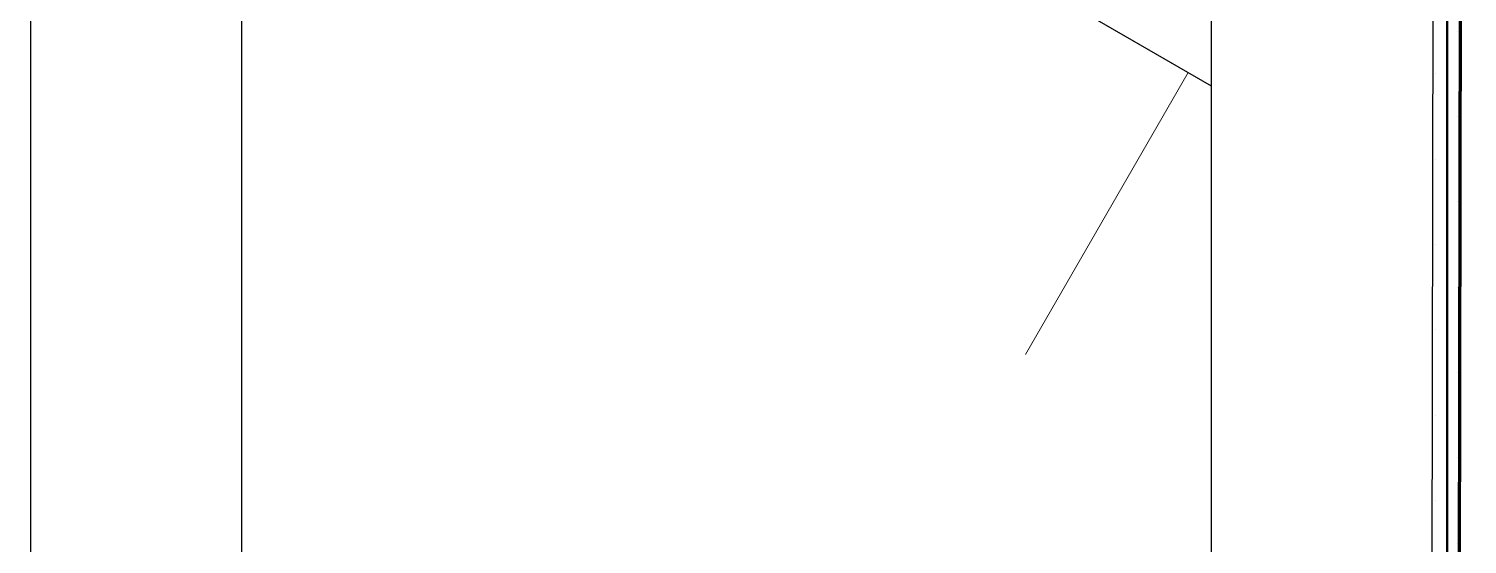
# Model space of a CAD drawing. Header units: inches. Extents: x -17.6 to 82.3, y -15.1 to 23.2.
# Drawn here: x 54.884 to 55.513, y 1.237 to 1.463 of the extents above; entities that cross this region are included whole.
import ezdxf

# ---------------------------------------------------------------- set-up
doc = ezdxf.new("R2010")
doc.units = ezdxf.units.IN
doc.header["$MEASUREMENT"] = 0
for name, color, linetype, lineweight in [('.ATI-DETAIL', 7, 'Continuous', 0), ('.ATI-HATCH', 7, 'Continuous', 0), ('G-ANNO-TTLB', 7, 'Continuous', 0), ('TYVEK', 7, 'Continuous', 0)]:
    doc.layers.add(name, color=color, linetype=linetype, lineweight=lineweight)

# ---------------------------------------------------------------- blocks, each defined once
blk = doc.blocks.new('Block_367')
at = {"layer": '.ATI-HATCH', "color": 8, "lineweight": 0, "true_color": 0x808080}
for p, q in [((55.50883, 1.46153), (55.50883, 1.46153)), ((55.49941, 1.44289), (55.49941, 1.44289)), ((55.50883, 1.42425), (55.50883, 1.42425)), ((55.49941, 1.40561), (55.49941, 1.40561)), ((55.50883, 1.38698), (55.50883, 1.38698)), ((55.49941, 1.36834), (55.49941, 1.36834)), ((55.50883, 1.3497), (55.50883, 1.3497)), ((55.49941, 1.33106), (55.49941, 1.33106)), ((55.50883, 1.31242), (55.50883, 1.31242)), ((55.49941, 1.29379), (55.49941, 1.29379)), ((55.50883, 1.27515), (55.50883, 1.27515)), ((55.49941, 1.25651), (55.49941, 1.25651)), ((55.50883, 1.23787), (55.50883, 1.23787))]:
    blk.add_line(p, q, dxfattribs=at)

msp = doc.modelspace()

# ---------------------------------------------------------------- hatches: boundary and pattern name
at = {"layer": 'G-ANNO-TTLB', "true_color": 0xff00ff, "transparency": 33554687}
h = msp.add_hatch(color=6, dxfattribs=at)
edge = h.paths.add_edge_path()
edge.add_spline(control_points=[(77.90202, -11.06099), (77.90202, -11.06099), (37.21427, -11.06099), (37.21427, -11.06099), (37.21427, -11.06099), (37.21427, 23.06401), (37.21427, 23.06401), (37.21427, 23.06401), (77.90202, 23.06401), (77.90202, 23.06401), (77.90202, 23.06401), (77.90202, -11.06099), (77.90202, -11.06099)], knot_values=[0, 0, 0, 0, 1, 1, 1, 2, 2, 2, 3, 3, 3, 4, 4, 4, 4], degree=3, periodic=0)
edge = h.paths.add_edge_path()
edge.add_spline(control_points=[(37.33927, 22.93901), (37.33927, 22.93901), (37.33927, -10.93599), (37.33927, -10.93599), (37.33927, -10.93599), (77.77702, -10.93599), (77.77702, -10.93599), (77.77702, -10.93599), (77.77702, 22.93901), (77.77702, 22.93901), (77.77702, 22.93901), (37.33927, 22.93901), (37.33927, 22.93901)], knot_values=[0, 0, 0, 0, 1, 1, 1, 2, 2, 2, 3, 3, 3, 4, 4, 4, 4], degree=3, periodic=0)
edge.add_line((37.33927, 22.93901), (37.33927, 22.93901))

# ---------------------------------------------------------------- linework, layer by layer
at = {"layer": '.ATI-DETAIL', "color": 251, "lineweight": 0, "true_color": 0x5b5b5b}
msp.add_line((55.32014, 1.32034), (55.39127, 1.44356), dxfattribs=at)
at = {"layer": '.ATI-DETAIL'}
msp.add_lwpolyline([(54.97727, 1.03376), (54.97727, 0.95285), (55.40128, 0.70805), (55.40128, 1.43778), (54.97727, 1.68258), (54.97727, 1.03376)], dxfattribs=at)
at = {"layer": 'G-ANNO-TTLB'}
for points in [[(77.90202, -11.06099), (77.90202, -11.06099), (37.21427, -11.06099), (37.21427, -11.06099), (37.21427, -11.06099), (37.21427, 23.06401), (37.21427, 23.06401), (37.21427, 23.06401), (77.90202, 23.06401), (77.90202, 23.06401), (77.90202, 23.06401), (77.90202, -11.06099), (77.90202, -11.06099)], [(37.33927, 22.93901), (37.33927, 22.93901), (37.33927, -10.93599), (37.33927, -10.93599), (37.33927, -10.93599), (77.77702, -10.93599), (77.77702, -10.93599), (77.77702, -10.93599), (77.77702, 22.93901), (77.77702, 22.93901), (77.77702, 22.93901), (37.33927, 22.93901), (37.33927, 22.93901)]]:
    msp.add_open_spline(points, degree=3, knots=[0, 0, 0, 0, 1, 1, 1, 2, 2, 2, 3, 3, 3, 4, 4, 4, 4], dxfattribs=at)
at = {"layer": 'TYVEK', "color": 1, "lineweight": 25, "true_color": 0xff0000}
for p, q in [((54.88496, 1.83508), (54.88496, -1.35695)), ((54.88496, 1.73587), (55.40128, 1.43778)), ((54.97727, 1.68258), (54.97727, 1.03376)), ((55.40128, 1.53699), (55.40128, -1.65425)), ((55.50463, 1.47732), (55.50463, -1.71392))]:
    msp.add_line(p, q, dxfattribs=at)
at = {"layer": 'TYVEK', "color": 4, "lineweight": 25, "true_color": 0x00ffff}
msp.add_line((55.49823, 1.48792), (55.49765, 1.14244), dxfattribs=at)
at = {"layer": 'TYVEK', "color": 18, "lineweight": 80, "true_color": 0x000000}
msp.add_line((55.5101, 1.4899), (55.50463, -1.71422), dxfattribs=at)
at = {"layer": 'TYVEK', "color": 18, "lineweight": 25, "true_color": 0x000000}
msp.add_lwpolyline([(52.82114, 0.2298), (52.82114, 3.0271), (55.50412, 1.47678), (55.50463, -1.71422)], dxfattribs=at)
at = {"layer": 'TYVEK', "color": 4, "lineweight": 25, "true_color": 0x00ffff}
msp.add_open_spline([(55.28027, 1.79892), (55.44144, 1.69441), (55.54131, 1.64179), (55.69194, 1.55722), (55.77307, 1.51167), (55.82332, 1.42582), (55.82332, 1.33278), (55.82332, 1.33278), (55.82332, 0.95649), (55.82332, 0.95649)], degree=3, knots=[0, 0, 0, 0, 1, 1, 1, 2, 2, 2, 3, 3, 3, 3], dxfattribs=at)

# ---------------------------------------------------------------- block references
at = {"layer": '.ATI-HATCH'}
msp.add_blockref('Block_367', (0, 0), dxfattribs=at)

doc.saveas('drawing.dxf')
